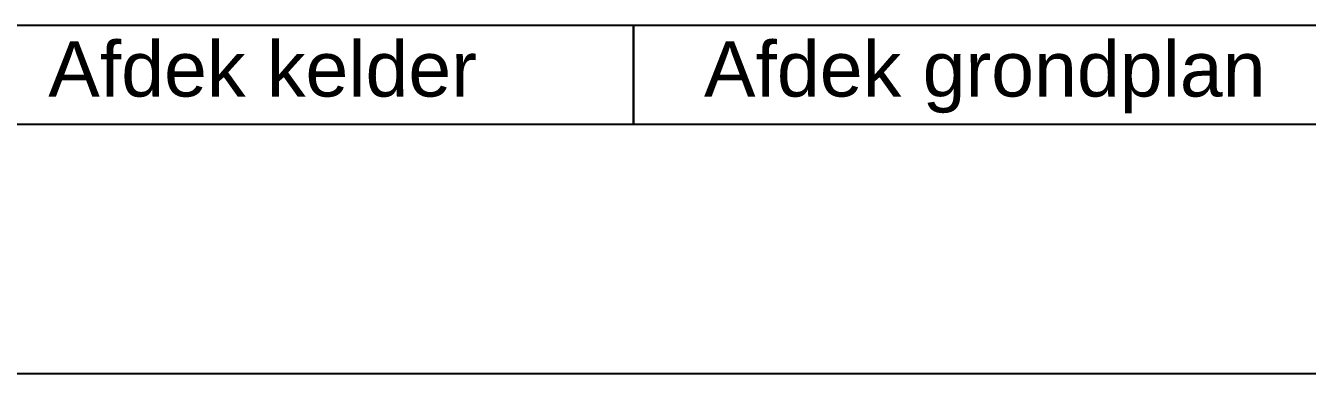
# Model space of a CAD drawing. Header units: centimetres. Extents: x 1985 to 17567, y -92 to 5040.
# Drawn here: x 9007 to 9936, y 741 to 993 of the extents above; entities that cross this region are included whole.
import ezdxf

# ---------------------------------------------------------------- set-up
doc = ezdxf.new("R2010")
doc.units = ezdxf.units.CM
doc.layers.add('bladkader', color=255, linetype='Continuous')
doc.layers.add('tekst', color=2, linetype='Continuous')
doc.styles.get("Standard").update_dxf_attribs({"font": 'arial.ttf', "height": 11.5})

msp = doc.modelspace()

# ---------------------------------------------------------------- linework, layer by layer
at = {"layer": 'bladkader'}
msp.add_line((3643.67, 740.7), (14943.72, 740.7), dxfattribs=at)
at = {"layer": 'tekst'}
for points in [[(8924.53, 921.1), (9447.87, 921.1), (9447.87, 992.56), (8924.53, 992.56)], [(9447.87, 921.1), (9971.21, 921.1), (9971.21, 992.56), (9447.87, 992.56)]]:
    msp.add_lwpolyline(points, close=True, dxfattribs=at)

# ---------------------------------------------------------------- texts
at = {"layer": 'tekst', "char_height": 40, "width": 612.5719, "attachment_point": 2}
for s, insert in [('Afdek kelder', (9179.1, 981.19)), ('Afdek grondplan', (9702.44, 981.19))]:
    msp.add_mtext(s, dxfattribs=dict(at, insert=insert))

doc.saveas('drawing.dxf')
